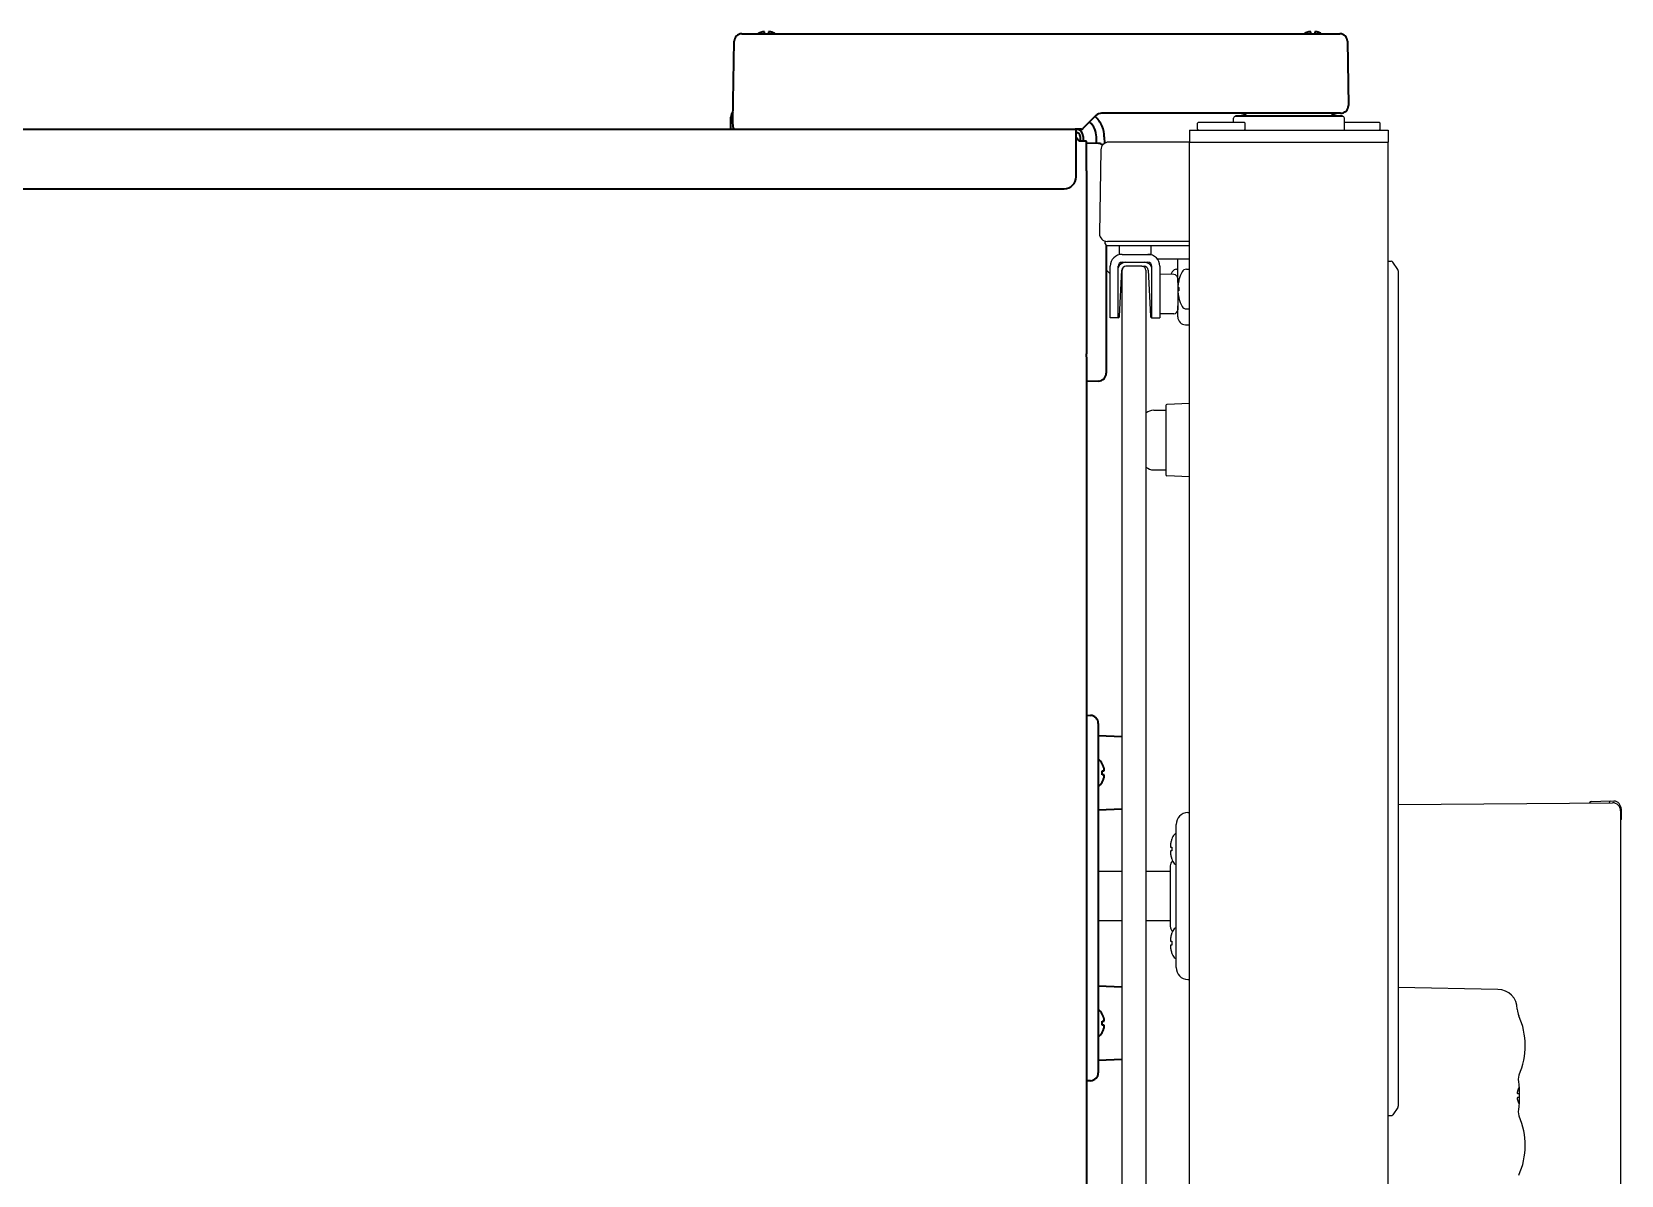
# Model space of a CAD drawing. Extents: x 6336 to 10269, y -393 to 2899.
# Drawn here: x 9868.6 to 10268.7, y 1520.3 to 1808 of the extents above; entities that cross this region are included whole.
import ezdxf

# ---------------------------------------------------------------- set-up
doc = ezdxf.new("R2010")
doc.units = 0
doc.header["$LTSCALE"] = 5
doc.layers.add('1', color=7, linetype='CONTINUOUS', true_color=0xffffff)
doc.layers.add('GEOM', color=7, linetype='CONTINUOUS')

msp = doc.modelspace()

# ---------------------------------------------------------------- linework, layer by layer
at = {"layer": '1', "color": 7, "linetype": 'Continuous', "lineweight": 35}
for p, q in [((10045.07, 1785.53), (10045.42, 1805.66)), ((10047.32, 1807.53), (10052.42, 1807.53)), ((10052.42, 1807.53), (10132.26, 1807.53)), ((10132.26, 1807.53), (10136.26, 1807.53)), ((10136.26, 1807.53), (10192.79, 1807.53)), ((10192.79, 1807.53), (10197.89, 1807.53)), ((10199.79, 1805.66), (10200.07, 1789.53)), ((10200.07, 1789.53), (10200.07, 1789.46)), ((10044.53, 1783.53), (10044.58, 1786.56)), ((10045.13, 1784.01), (10045.07, 1785.53)), ((10136.49, 1786.94), (10133.22, 1783.67)), ((10193.07, 1787.53), (10137.9, 1787.53)), ((10198.52, 1786.78), (10171.63, 1786.78)), ((10198.07, 1787.53), (10193.07, 1787.53)), ((9482.07, 1783.53), (10131.29, 1783.53)), ((10132.87, 1783.53), (10131.29, 1783.53)), ((10131.47, 1781.63), (10131.47, 1783.53)), ((10131.47, 1771.52), (10131.47, 1781.63)), ((10132.47, 1781.73), (10132.47, 1780.53)), ((10133.27, 1781.73), (10133.27, 1780.53)), ((10136.6, 1779.94), (10136.59, 1781.59)), ((10138.59, 1781.59), (10138.6, 1779.93)), ((10134.07, 1780.53), (10132.27, 1780.53)), ((10134.07, 1773.87), (10134.07, 1780.53)), ((10137.14, 1779.92), (10134.07, 1780.03)), ((10134.07, 1773.03), (10134.07, 1773.87)), ((10134.07, 1773.03), (10134.07, 1727.02)), ((9485.07, 1768.53), (10128.47, 1768.53)), ((10139.07, 1754.31), (10139.07, 1727.13)), ((10134.07, 1726.23), (10134.07, 1727.02)), ((10134.07, 1726.19), (10134.07, 1374.13)), ((10139.07, 1727.13), (10139.07, 1722.13)), ((10137.14, 1720.13), (10134.07, 1720.03)), ((10134.07, 1636.03), (10135.14, 1635.99)), ((10137.07, 1633.99), (10137.07, 1628.99)), ((10143.07, 1630.6), (10137.07, 1630.86)), ((10137.07, 1628.99), (10137.07, 1551.06)), ((10138.02, 1623.83), (10138.05, 1623.83)), ((10138.05, 1619.23), (10138.02, 1619.23)), ((10137.07, 1612.19), (10143.07, 1612.45)), ((10143.07, 1567.6), (10137.07, 1567.86)), ((10138.02, 1560.83), (10138.05, 1560.83)), ((10138.05, 1556.23), (10138.02, 1556.23)), ((10137.07, 1551.06), (10137.07, 1546.06)), ((10137.07, 1549.19), (10143.07, 1549.45)), ((10135.14, 1544.06), (10134.07, 1544.03))]:
    msp.add_line(p, q, dxfattribs=at)
for centre, radius, start, end in [((10047.32, 1805.63), 1.9, 90, 179), ((10197.89, 1805.63), 1.9, 1, 90), ((10198.07, 1789.53), 2, 270, 358), ((10046.58, 1786.53), 2, 137.2242, 179), ((10131.59, 1781.56), 5, 23.1679, 48.9128), ((10131.59, 1781.53), 7, 23.2513, 47.9962), ((10137.9, 1785.53), 2, 90, 135), ((10172.62, 1784.53), 3, 48.59, 90), ((10197.52, 1784.53), 3, 90, 131.41), ((10045.63, 1784.03), 0.5, 182, 270), ((10131.47, 1781.73), 1.8, 0, 90), ((10131.47, 1781.73), 1, 0, 90), ((10132.87, 1784.03), 0.5, 270, 315), ((10131.59, 1781.54), 5, 0.5, 23.3516), ((10131.59, 1781.53), 7, 0.5, 23.2513), ((10137.07, 1777.92), 2, 55.6644, 88), ((10137.07, 1722.13), 2, 272, 0), ((10135.07, 1633.99), 2, 0, 88), ((10133.95, 1621.33), 4.8, 31.3459, 49.4581), ((10134.27, 1621.53), 3.78, 0.0035, 7.6041), ((10134.27, 1621.53), 3.78, 352.3959, 359.9965), ((10133.95, 1621.73), 4.8, 310.5418, 328.6074), ((10133.95, 1558.33), 4.8, 31.3459, 49.4581), ((10134.27, 1558.53), 3.78, 0.0035, 7.6041), ((10134.27, 1558.53), 3.78, 352.3959, 359.9965), ((10133.95, 1558.73), 4.8, 310.5418, 328.6074), ((10135.07, 1546.06), 2, 272, 0)]:
    msp.add_arc(centre, radius, start, end, dxfattribs=at)
msp.add_ellipse((10128.47, 1771.52), major_axis=(3, 0), ratio=0.99863, start_param=4.712389, end_param=6.283185, dxfattribs=at)
for points, knots in [([(10052.57, 1808.02), (10052.52, 1808.01), (10052.41, 1807.98), (10052.25, 1807.93), (10052.09, 1807.87), (10051.93, 1807.81), (10051.78, 1807.74), (10051.63, 1807.67), (10051.49, 1807.6), (10051.4, 1807.54), (10051.36, 1807.53)], [0, 0, 0, 0, 0.125, 0.25, 0.375, 0.5, 0.625, 0.75, 0.875, 0.9389459, 0.9389459, 0.9389459, 0.9389459]), ([(10053.07, 1807.53), (10053.07, 1807.63), (10053.07, 1807.72), (10053.07, 1807.84), (10053.07, 1807.88), (10053.07, 1807.96), (10053.07, 1807.99), (10053.07, 1808.02)], [0, 0, 0, 0, 0.457375, 0.457375, 0.728688, 0.728688, 1, 1, 1, 1]), ([(10054.07, 1808.02), (10054.07, 1808.01), (10054.07, 1807.98), (10054.07, 1807.93), (10054.07, 1807.87), (10054.07, 1807.81), (10054.07, 1807.74), (10054.07, 1807.67), (10054.07, 1807.6), (10054.07, 1807.54), (10054.07, 1807.53)], [0, 0, 0, 0, 0.125, 0.25, 0.375, 0.5, 0.625, 0.75, 0.875, 0.9389459, 0.9389459, 0.9389459, 0.9389459]), ([(10055.78, 1807.53), (10055.6, 1807.63), (10055.43, 1807.72), (10055.14, 1807.84), (10055.03, 1807.88), (10054.8, 1807.96), (10054.69, 1807.99), (10054.57, 1808.02)], [0, 0, 0, 0, 0.457379, 0.457379, 0.728689, 0.728689, 1, 1, 1, 1]), ([(10190.07, 1808.02), (10190.02, 1808.01), (10189.91, 1807.98), (10189.75, 1807.93), (10189.59, 1807.87), (10189.43, 1807.81), (10189.28, 1807.74), (10189.13, 1807.67), (10188.99, 1807.6), (10188.9, 1807.55), (10188.88, 1807.53)], [0, 0, 0, 0, 0.134116, 0.268232, 0.402347, 0.536463, 0.670579, 0.804695, 0.938811, 1, 1, 1, 1]), ([(10190.57, 1807.53), (10190.57, 1807.63), (10190.57, 1807.72), (10190.57, 1807.84), (10190.57, 1807.88), (10190.57, 1807.96), (10190.57, 1807.99), (10190.57, 1808.02)], [0, 0, 0, 0, 0.457375, 0.457375, 0.728688, 0.728688, 1, 1, 1, 1]), ([(10191.57, 1808.02), (10191.57, 1808.01), (10191.57, 1807.98), (10191.57, 1807.93), (10191.57, 1807.87), (10191.57, 1807.81), (10191.57, 1807.74), (10191.57, 1807.67), (10191.57, 1807.6), (10191.57, 1807.54), (10191.57, 1807.53)], [0, 0, 0, 0, 0.125, 0.25, 0.375, 0.5, 0.625, 0.75, 0.875, 0.9389459, 0.9389459, 0.9389459, 0.9389459]), ([(10193.28, 1807.53), (10193.11, 1807.63), (10192.93, 1807.72), (10192.64, 1807.84), (10192.53, 1807.88), (10192.3, 1807.96), (10192.19, 1807.99), (10192.07, 1808.02)], [0.0751605, 0.0751605, 0.0751605, 0.0751605, 0.5, 0.5, 0.75, 0.75, 1, 1, 1, 1]), ([(10132.27, 1780.53), (10132.19, 1780.64), (10132.11, 1780.76), (10131.94, 1780.99), (10131.86, 1781.11), (10131.69, 1781.32), (10131.61, 1781.43), (10131.5, 1781.56), (10131.47, 1781.59), (10131.44, 1781.62)], [0, 0, 0, 0, 0.300967, 0.300967, 0.601933, 0.601933, 0.9029, 0.9029, 1, 1, 1, 1]), ([(10138.02, 1622.03), (10138.14, 1622.03), (10138.25, 1622.03), (10138.39, 1622.03), (10138.43, 1622.03), (10138.51, 1622.03), (10138.54, 1622.03), (10138.57, 1622.03)], [0, 0, 0, 0, 0.5, 0.5, 0.75, 0.75, 1, 1, 1, 1]), ([(10138.02, 1619.23), (10138.14, 1619.43), (10138.25, 1619.64), (10138.39, 1619.96), (10138.43, 1620.07), (10138.51, 1620.3), (10138.54, 1620.41), (10138.57, 1620.53)], [0, 0, 0, 0, 0.5, 0.5, 0.75, 0.75, 1, 1, 1, 1]), ([(10138.02, 1559.03), (10138.14, 1559.03), (10138.25, 1559.03), (10138.39, 1559.03), (10138.43, 1559.03), (10138.51, 1559.03), (10138.54, 1559.03), (10138.57, 1559.03)], [0, 0, 0, 0, 0.5, 0.5, 0.75, 0.75, 1, 1, 1, 1]), ([(10138.02, 1556.23), (10138.14, 1556.43), (10138.25, 1556.64), (10138.39, 1556.96), (10138.43, 1557.07), (10138.51, 1557.3), (10138.54, 1557.41), (10138.57, 1557.53)], [0, 0, 0, 0, 0.5, 0.5, 0.75, 0.75, 1, 1, 1, 1])]:
    msp.add_open_spline(points, degree=3, knots=knots, dxfattribs=at)
for points in [[(10053.07, 1808.02), (10053.05, 1808.02), (10053, 1808.03), (10052.93, 1808.04), (10052.86, 1808.04), (10052.79, 1808.04), (10052.72, 1808.04), (10052.64, 1808.03), (10052.6, 1808.02), (10052.57, 1808.02)], [(10054.57, 1808.02), (10054.55, 1808.03), (10054.5, 1808.03), (10054.42, 1808.04), (10054.35, 1808.04), (10054.28, 1808.04), (10054.21, 1808.04), (10054.14, 1808.03), (10054.1, 1808.02), (10054.07, 1808.02)], [(10190.57, 1808.02), (10190.55, 1808.02), (10190.5, 1808.03), (10190.43, 1808.04), (10190.36, 1808.04), (10190.29, 1808.04), (10190.22, 1808.04), (10190.14, 1808.03), (10190.1, 1808.02), (10190.07, 1808.02)], [(10192.07, 1808.02), (10192.05, 1808.03), (10192, 1808.03), (10191.92, 1808.04), (10191.85, 1808.04), (10191.78, 1808.04), (10191.71, 1808.04), (10191.64, 1808.03), (10191.6, 1808.02), (10191.57, 1808.02)], [(10138.57, 1622.53), (10138.55, 1622.58), (10138.53, 1622.69), (10138.47, 1622.85), (10138.42, 1623.01), (10138.36, 1623.16), (10138.29, 1623.32), (10138.22, 1623.47), (10138.13, 1623.64), (10138.06, 1623.76), (10138.02, 1623.83)], [(10138.57, 1621.03), (10138.55, 1621.03), (10138.53, 1621.03), (10138.47, 1621.03), (10138.42, 1621.03), (10138.36, 1621.03), (10138.29, 1621.03), (10138.22, 1621.03), (10138.13, 1621.03), (10138.06, 1621.03), (10138.02, 1621.03)], [(10138.57, 1622.03), (10138.57, 1622.05), (10138.58, 1622.1), (10138.58, 1622.17), (10138.58, 1622.24), (10138.58, 1622.31), (10138.58, 1622.38), (10138.58, 1622.45), (10138.57, 1622.5), (10138.57, 1622.53)], [(10138.57, 1620.53), (10138.57, 1620.55), (10138.58, 1620.6), (10138.58, 1620.68), (10138.58, 1620.75), (10138.58, 1620.82), (10138.58, 1620.89), (10138.58, 1620.96), (10138.57, 1621), (10138.57, 1621.03)], [(10138.57, 1559.53), (10138.55, 1559.58), (10138.53, 1559.69), (10138.47, 1559.85), (10138.42, 1560.01), (10138.36, 1560.16), (10138.29, 1560.32), (10138.22, 1560.47), (10138.13, 1560.64), (10138.06, 1560.76), (10138.02, 1560.83)], [(10138.57, 1558.03), (10138.55, 1558.03), (10138.53, 1558.03), (10138.47, 1558.03), (10138.42, 1558.03), (10138.36, 1558.03), (10138.29, 1558.03), (10138.22, 1558.03), (10138.13, 1558.03), (10138.06, 1558.03), (10138.02, 1558.03)], [(10138.57, 1559.03), (10138.57, 1559.05), (10138.58, 1559.1), (10138.58, 1559.17), (10138.58, 1559.24), (10138.58, 1559.31), (10138.58, 1559.38), (10138.58, 1559.45), (10138.57, 1559.5), (10138.57, 1559.53)], [(10138.57, 1557.53), (10138.57, 1557.55), (10138.58, 1557.6), (10138.58, 1557.68), (10138.58, 1557.75), (10138.58, 1557.82), (10138.58, 1557.89), (10138.58, 1557.96), (10138.57, 1558), (10138.57, 1558.03)]]:
    msp.add_open_spline(points, degree=3, dxfattribs=at)
at = {"layer": 'GEOM', "color": 7, "linetype": 'Continuous'}
for p, q in [((10162.32, 1785.28), (10162.07, 1785.03)), ((10162.07, 1783.53), (10162.07, 1785.03)), ((10162.32, 1785.28), (10173.82, 1785.28)), ((10171.11, 1785.28), (10171.13, 1786.28)), ((10171.63, 1786.78), (10198.52, 1786.78)), ((10173.82, 1785.28), (10174.07, 1785.03)), ((10174.07, 1783.53), (10174.07, 1785.03)), ((10199.07, 1783.28), (10199.02, 1786.28)), ((10199.04, 1785.28), (10207.82, 1785.28)), ((10207.82, 1785.28), (10208.07, 1785.03)), ((10208.07, 1783.53), (10208.07, 1785.03)), ((10160.07, 1783.28), (10160.07, 1780.28)), ((10160.07, 1783.28), (10210.07, 1783.28)), ((10162.2, 1783.4), (10162.07, 1783.53)), ((10173.82, 1783.28), (10174.07, 1783.53)), ((10207.82, 1783.28), (10208.07, 1783.53)), ((10210.07, 1783.28), (10210.07, 1780.28)), ((10137.72, 1778.31), (10137.36, 1757.31)), ((10139.71, 1780.28), (10139.67, 1780.28)), ((10139.74, 1780.28), (10139.7, 1780.28)), ((10139.73, 1780.28), (10139.71, 1780.28)), ((10139.73, 1780.28), (10139.73, 1780.28)), ((10139.73, 1780.28), (10139.73, 1780.28)), ((10139.74, 1780.28), (10139.73, 1780.28)), ((10139.75, 1780.28), (10139.74, 1780.28)), ((10160.07, 1780.28), (10139.75, 1780.28)), ((10139.75, 1780.28), (10139.75, 1780.28)), ((10160.07, 1400.78), (10160.07, 1780.28)), ((10160.07, 1780.28), (10210.07, 1780.28)), ((10210.07, 1400.78), (10210.07, 1780.28)), ((10137.36, 1757.31), (10137.36, 1757.24)), ((10138.82, 1754.68), (10138.82, 1755.07)), ((10139.22, 1754.28), (10160.07, 1754.28)), ((10160.07, 1755.28), (10139.36, 1755.28)), ((10142.32, 1754.28), (10142.32, 1752.03)), ((10150.32, 1754.28), (10150.32, 1752.03)), ((10140.07, 1736.03), (10140.07, 1749.03)), ((10142.07, 1736.03), (10142.07, 1749.03)), ((10143.07, 1752.03), (10142.32, 1752.03)), ((10142.92, 1749.72), (10142.92, 1750.01)), ((10143.07, 1752.03), (10149.57, 1752.03)), ((10143.07, 1750.03), (10149.57, 1750.03)), ((10148.07, 1749.03), (10144.07, 1749.03)), ((10148.07, 1749.03), (10148.62, 1749.03)), ((10149.57, 1752.03), (10150.32, 1752.03)), ((10150.57, 1736.03), (10150.57, 1749.03)), ((10160.07, 1750.78), (10152.01, 1750.78)), ((10152.57, 1749.03), (10152.57, 1736.03)), ((10157.07, 1744.97), (10157.07, 1750.78)), ((10210.07, 1750.28), (10210.81, 1750.28)), ((10212.49, 1748.2), (10211.22, 1750.06)), ((10139.07, 1748.13), (10140.07, 1747.13)), ((10142.42, 1736.5), (10143.02, 1748.08)), ((10143.07, 1447.25), (10143.07, 1748.03)), ((10149.07, 1748.03), (10149.07, 1431.03)), ((10149.62, 1748.08), (10150.23, 1736.5)), ((10156.09, 1746.96), (10152.57, 1747.03)), ((10156.78, 1748.28), (10157.07, 1748.28)), ((10157.07, 1745.96), (10157.07, 1738.09)), ((10157.37, 1745.58), (10157.38, 1745.58)), ((10159.28, 1748.28), (10160.07, 1748.28)), ((10212.57, 1747.92), (10212.57, 1537.63)), ((10157.13, 1742.7), (10157.11, 1742.68)), ((10157.38, 1740.98), (10157.37, 1740.98)), ((10156.09, 1737.09), (10152.57, 1737.03)), ((10157.07, 1736.29), (10157.07, 1739.09)), ((10159.28, 1738.28), (10160.07, 1738.28)), ((10142.07, 1736.03), (10140.07, 1736.03)), ((10150.57, 1736.03), (10152.57, 1736.03)), ((10159.04, 1734.29), (10160.07, 1734.28)), ((10151.03, 1712.78), (10154.07, 1712.78)), ((10154.07, 1713.99), (10154.07, 1696.56)), ((10160.07, 1714.49), (10154.31, 1714.24)), ((10151.03, 1697.78), (10154.07, 1697.78)), ((10160.07, 1696.06), (10154.31, 1696.31)), ((10210.07, 1535.28), (10210.07, 1613.28)), ((10212.57, 1613.54), (10266.56, 1614.01)), ((10261.21, 1614.36), (10265.97, 1614.53)), ((10265.97, 1614.53), (10266.9, 1614.45)), ((10159.63, 1611.52), (10160.07, 1611.52)), ((10268.57, 1612.01), (10268.57, 1438.53)), ((10268.72, 1612.45), (10268.72, 1609.82)), ((10155.56, 1604.87), (10155.58, 1604.87)), ((10156.67, 1572.53), (10156.67, 1608.52)), ((10155.23, 1602.87), (10155.58, 1602.87)), ((10155.58, 1601.87), (10155.23, 1601.87)), ((10143.07, 1596.73), (10137.07, 1596.73)), ((10155.17, 1596.73), (10149.07, 1596.73)), ((10155.17, 1598.13), (10155.17, 1582.92)), ((10155.58, 1599.87), (10155.56, 1599.87)), ((10143.07, 1584.33), (10137.07, 1584.33)), ((10155.17, 1584.33), (10149.07, 1584.33)), ((10155.56, 1581.18), (10155.58, 1581.18)), ((10155.23, 1579.18), (10155.58, 1579.18)), ((10155.58, 1578.18), (10155.23, 1578.18)), ((10155.58, 1576.18), (10155.56, 1576.18)), ((10159.63, 1569.53), (10160.07, 1569.53)), ((10237.66, 1567.05), (10212.57, 1567.49)), ((10242.95, 1545.38), (10242.94, 1545.34)), ((10242.94, 1545.34), (10242.94, 1545.33)), ((10242.98, 1545.44), (10242.95, 1545.38)), ((10242.98, 1545.45), (10242.97, 1545.44)), ((10243.01, 1545.53), (10242.98, 1545.47)), ((10242.98, 1545.47), (10242.98, 1545.44)), ((10242.58, 1540.83), (10243.07, 1540.83)), ((10242.83, 1543.8), (10242.83, 1543.8)), ((10242.99, 1542.38), (10242.98, 1542.37)), ((10242.99, 1542.38), (10242.98, 1542.37)), ((10243.07, 1540.83), (10243.07, 1540.33)), ((10212.49, 1537.35), (10211.22, 1535.49)), ((10243.07, 1539.83), (10242.58, 1539.83)), ((10242.83, 1536.85), (10242.83, 1536.85)), ((10242.98, 1538.28), (10242.99, 1538.27)), ((10242.98, 1538.28), (10242.99, 1538.27)), ((10210.07, 1535.28), (10210.81, 1535.28)), ((10242.94, 1535.32), (10242.98, 1535.18)), ((10242.98, 1535.2), (10242.98, 1535.18)), ((10243.01, 1535.12), (10242.98, 1535.18))]:
    msp.add_line(p, q, dxfattribs=at)
for points in [[(10138.58, 1755.43), (10138.72, 1755.33), (10138.81, 1755.17), (10138.82, 1755.07)], [(10242.57, 1562.04), (10242.6, 1561.59), (10242.76, 1560.83), (10242.94, 1560.37)], [(10242.94, 1545.33), (10242.86, 1545.04), (10242.79, 1544.4), (10242.83, 1543.8)], [(10242.83, 1543.8), (10242.92, 1543.14), (10243.02, 1542.09), (10243.07, 1540.94), (10243.07, 1539.75), (10243.02, 1538.59), (10242.92, 1537.54), (10242.83, 1536.85)], [(10242.92, 1543.13), (10242.92, 1543.11), (10242.96, 1542.64)], [(10242.83, 1536.85), (10242.79, 1536.28), (10242.86, 1535.63), (10242.94, 1535.32)], [(10242.86, 1535.62), (10242.86, 1535.61), (10242.94, 1535.32)]]:
    msp.add_lwpolyline(points, dxfattribs=at)
for centre, radius, start, end in [((10171.63, 1786.28), 0.5, 90, 179), ((10198.52, 1786.28), 0.5, 1, 90), ((10139.72, 1778.28), 2, 90, 179), ((10139.36, 1757.28), 2, 181, 270), ((10139.22, 1754.68), 0.4, 180, 270), ((10143.07, 1749.03), 3, 90, 180), ((10143.07, 1749.03), 1, 90, 180), ((10143.97, 1748.03), 2, 90, 162.246), ((10144.02, 1748.03), 1, 94.4761, 177), ((10144.07, 1748.03), 1, 90, 180), ((10148.07, 1748.03), 1, 0, 90), ((10148.62, 1748.03), 1, 3, 90), ((10148.67, 1748.03), 2, 17.754, 90), ((10149.57, 1749.03), 3, 0, 90), ((10149.57, 1749.03), 1, 0, 90), ((10210.81, 1749.78), 0.5, 34.2869, 90), ((10163.66, 1743.28), 9.08, 151.3979, 155.8977), ((10156.78, 1747.03), 1.25, 90, 151.3979), ((10156.07, 1745.96), 1, 0, 89), ((10166.05, 1743.35), 8.95, 167.3743, 175.8008), ((10166.04, 1743.35), 8.95, 165.6057, 167.3692), ((10166.16, 1743.28), 9.08, 151.3979, 165.3324), ((10159.28, 1747.03), 1.25, 90, 151.3979), ((10212.07, 1747.92), 0.5, 0, 34.2869), ((10166.03, 1743.35), 8.94, 175.8071, 176.6497), ((10166.03, 1743.2), 8.94, 183.3503, 184.1929), ((10166.05, 1743.2), 8.95, 184.1992, 192.6256), ((10166.04, 1743.2), 8.95, 192.6308, 194.3943), ((10166.16, 1743.28), 8.79, 177.391, 182.609), ((10166.16, 1743.28), 9.08, 194.6676, 208.6021), ((10156.07, 1738.09), 1, 271, 360), ((10159.28, 1739.53), 1.25, 208.6021, 270), ((10141.92, 1736.53), 0.5, 287.6366, 357), ((10150.73, 1736.53), 0.5, 183, 252.3634), ((10159.07, 1736.29), 2, 180, 269), ((10151.03, 1709.78), 3, 90, 130.7412), ((10154.32, 1713.99), 0.25, 92.5, 180), ((10151.03, 1700.78), 3, 229.2588, 270), ((10154.32, 1696.56), 0.25, 180, 267.5), ((10261.22, 1613.86), 0.5, 92, 167.7836), ((10266.57, 1612.01), 2, 0, 90.5), ((10266.72, 1612.45), 2, 0, 85), ((10159.67, 1608.52), 3, 90.75, 180), ((10268.47, 1609.82), 0.25, 294.0393, 0), ((10162.2, 1602.56), 7.01, 162.3052, 163.8619), ((10162.19, 1602.56), 7.01, 160.741, 162.3051), ((10162.17, 1602.57), 7, 155.2801, 160.8179), ((10157.18, 1604.87), 1.5, 109.7942, 155.2801), ((10162.38, 1602.53), 7.19, 171.7035, 173.2535), ((10159.41, 1603.12), 4.18, 176.6155, 177.6498), ((10159.45, 1603.12), 4.22, 177.6487, 178.0514), ((10159.47, 1603.12), 4.24, 178.0516, 178.6363), ((10159.49, 1603.12), 4.26, 178.6361, 179.1077), ((10159.5, 1603.12), 4.27, 179.1077, 179.5933), ((10159.51, 1603.12), 4.28, 179.5932, 180.1029), ((10159.5, 1603.12), 4.28, 180.1029, 180.536), ((10159.5, 1603.12), 4.27, 180.5359, 181.091), ((10159.48, 1603.12), 4.26, 181.0911, 181.477), ((10159.46, 1603.12), 4.24, 181.4767, 182.1153), ((10159.44, 1603.12), 4.21, 182.1156, 182.4248), ((10159.4, 1603.12), 4.18, 182.4238, 183.3847), ((10159.4, 1601.62), 4.18, 176.6153, 177.5762), ((10159.44, 1601.62), 4.21, 177.5752, 177.8843), ((10159.46, 1601.62), 4.24, 177.8846, 178.5233), ((10159.48, 1601.62), 4.26, 178.523, 178.9089), ((10159.5, 1601.62), 4.27, 178.909, 179.4642), ((10159.51, 1601.62), 4.28, 179.464, 180.4068), ((10159.5, 1601.62), 4.27, 180.4067, 180.8922), ((10159.49, 1601.62), 4.26, 180.8923, 181.3639), ((10159.47, 1601.62), 4.24, 181.3637, 181.9484), ((10159.45, 1601.62), 4.22, 181.9486, 182.3513), ((10159.41, 1601.62), 4.18, 182.3502, 183.3845), ((10162.38, 1602.22), 7.19, 186.7465, 188.2965), ((10162.32, 1602.53), 7.14, 171.146, 171.7019), ((10162.32, 1602.21), 7.14, 188.2981, 188.854), ((10162.29, 1602.54), 7.11, 170.1319, 171.1462), ((10162.29, 1602.2), 7.11, 188.8538, 189.8681), ((10162.27, 1602.54), 7.09, 169.4086, 170.1316), ((10162.27, 1602.2), 7.09, 189.8684, 190.5914), ((10162.25, 1602.54), 7.07, 168.5546, 169.4087), ((10162.25, 1602.2), 7.07, 190.5913, 191.4454), ((10162.24, 1602.55), 7.05, 167.713, 168.5545), ((10162.24, 1602.19), 7.05, 191.4455, 192.287), ((10162.23, 1602.55), 7.04, 166.9813, 167.713), ((10162.23, 1602.19), 7.04, 192.287, 193.0187), ((10162.22, 1602.55), 7.04, 165.9864, 166.9813), ((10162.21, 1602.55), 7.03, 165.4184, 165.9863), ((10162.21, 1602.55), 7.02, 164.1457, 165.4184), ((10162.2, 1602.56), 7.02, 163.8618, 164.1456), ((10162.74, 1602.37), 7.17, 176.0052, 183.9948), ((10156.67, 1598.13), 1.5, 126.7304, 180), ((10162.22, 1602.19), 7.04, 193.0187, 194.0136), ((10162.21, 1602.19), 7.03, 194.0137, 194.5816), ((10162.21, 1602.19), 7.02, 194.5816, 195.8543), ((10162.2, 1602.18), 7.02, 195.8544, 196.1382), ((10162.2, 1602.18), 7.01, 196.1381, 197.6948), ((10162.19, 1602.18), 7.01, 197.6949, 199.259), ((10162.17, 1602.17), 7, 199.1821, 204.7199), ((10157.18, 1599.87), 1.5, 204.7199, 250.2058), ((10156.67, 1582.92), 1.5, 180, 233.2696), ((10162.21, 1578.87), 7.03, 165.4184, 165.9863), ((10162.21, 1578.87), 7.02, 164.1457, 165.4184), ((10162.2, 1578.87), 7.02, 163.8618, 164.1456), ((10162.2, 1578.87), 7.01, 162.3052, 163.8619), ((10162.19, 1578.87), 7.01, 160.741, 162.3051), ((10162.17, 1578.88), 7, 155.2801, 160.8179), ((10157.18, 1581.18), 1.5, 109.7942, 155.2801), ((10162.38, 1578.84), 7.19, 171.7035, 173.2535), ((10159.41, 1579.44), 4.18, 176.6155, 177.6498), ((10159.45, 1579.43), 4.22, 177.6487, 178.0514), ((10159.47, 1579.43), 4.24, 178.0516, 178.6363), ((10159.49, 1579.43), 4.26, 178.6361, 179.1077), ((10159.5, 1579.43), 4.27, 179.1077, 179.5933), ((10159.51, 1579.43), 4.28, 179.5932, 180.1029), ((10159.5, 1579.43), 4.28, 180.1029, 180.536), ((10159.5, 1579.43), 4.27, 180.5359, 181.091), ((10159.48, 1579.43), 4.26, 181.0911, 181.477), ((10159.46, 1579.43), 4.24, 181.4767, 182.1153), ((10159.44, 1579.43), 4.21, 182.1156, 182.4248), ((10159.4, 1579.43), 4.18, 182.4238, 183.3847), ((10159.4, 1577.94), 4.18, 176.6153, 177.5762), ((10159.44, 1577.93), 4.21, 177.5752, 177.8843), ((10159.46, 1577.93), 4.24, 177.8846, 178.5233), ((10159.48, 1577.93), 4.26, 178.523, 178.9089), ((10159.5, 1577.93), 4.27, 178.909, 179.4642), ((10159.51, 1577.93), 4.28, 179.464, 180.4068), ((10159.5, 1577.93), 4.27, 180.4067, 180.8922), ((10159.49, 1577.93), 4.26, 180.8923, 181.3639), ((10159.47, 1577.93), 4.24, 181.3637, 181.9484), ((10159.45, 1577.93), 4.22, 181.9486, 182.3513), ((10159.41, 1577.93), 4.18, 182.3502, 183.3845), ((10162.38, 1578.53), 7.19, 186.7465, 188.2965), ((10162.32, 1578.85), 7.14, 171.146, 171.7019), ((10162.32, 1578.52), 7.14, 188.2981, 188.854), ((10162.29, 1578.85), 7.11, 170.1319, 171.1462), ((10162.29, 1578.52), 7.11, 188.8538, 189.8681), ((10162.27, 1578.85), 7.09, 169.4086, 170.1316), ((10162.27, 1578.51), 7.09, 189.8684, 190.5914), ((10162.25, 1578.86), 7.07, 168.5546, 169.4087), ((10162.25, 1578.51), 7.07, 190.5913, 191.4454), ((10162.24, 1578.86), 7.05, 167.713, 168.5545), ((10162.24, 1578.5), 7.05, 191.4455, 192.287), ((10162.23, 1578.86), 7.04, 166.9813, 167.713), ((10162.23, 1578.5), 7.04, 192.287, 193.0187), ((10162.22, 1578.86), 7.04, 165.9864, 166.9813), ((10162.22, 1578.5), 7.04, 193.0187, 194.0136), ((10162.21, 1578.5), 7.03, 194.0137, 194.5816), ((10162.21, 1578.5), 7.02, 194.5816, 195.8543), ((10162.74, 1578.68), 7.17, 176.0052, 183.9948), ((10162.2, 1578.5), 7.02, 195.8544, 196.1382), ((10162.2, 1578.49), 7.01, 196.1381, 197.6948), ((10162.19, 1578.49), 7.01, 197.6949, 199.259), ((10162.17, 1578.48), 7, 199.1821, 204.7199), ((10157.18, 1576.18), 1.5, 204.7199, 250.2058), ((10159.67, 1572.53), 3, 180, 269.25), ((10237.57, 1562.05), 5, 0, 89), ((10226.57, 1552.88), 18, 335.914, 24.6201), ((10232.56, 1548.65), 10.9, 342.3009, 342.491), ((10244.53, 1541.08), 1.97, 175.714, 176.9766), ((10244.52, 1541.08), 1.96, 176.9771, 178.0037), ((10244.51, 1541.08), 1.95, 178.0037, 179.0738), ((10244.51, 1541.08), 1.95, 179.0741, 180.1995), ((10244.51, 1541.08), 1.95, 180.1995, 181.1541), ((10244.52, 1541.08), 1.95, 181.1545, 182.3767), ((10244.52, 1541.08), 1.96, 182.3765, 183.2159), ((10244.53, 1541.08), 1.97, 183.2167, 184.6016), ((10244.57, 1541.07), 2.01, 172.7256, 174.8598), ((10244.54, 1541.07), 1.98, 174.8627, 175.7144), ((10244.55, 1541.08), 1.98, 184.6009, 185.2558), ((10244.57, 1541.08), 2.01, 185.2585, 187.2741), ((10247.07, 1540.18), 4.64, 163.6036, 165.6824), ((10247.1, 1540.17), 4.67, 162.6228, 163.6051), ((10247.12, 1540.17), 4.68, 161.535, 162.6227), ((10247.13, 1540.16), 4.7, 159.4813, 161.5344), ((10247.14, 1540.16), 4.72, 158.9977, 159.4819), ((10247.15, 1540.15), 4.72, 157.4524, 158.9975), ((10247.16, 1540.15), 4.73, 156.6826, 157.4526), ((10247.16, 1540.15), 4.73, 155.4278, 156.6825), ((10247.17, 1540.15), 4.74, 154.4598, 155.4278), ((10247.17, 1540.14), 4.74, 153.3188, 154.4598), ((10247.17, 1540.14), 4.75, 151.9926, 153.3187), ((10212.07, 1537.63), 0.5, 325.7131, 0), ((10244.53, 1539.58), 1.97, 175.3984, 176.7833), ((10244.52, 1539.58), 1.96, 176.7841, 177.6235), ((10244.52, 1539.58), 1.96, 177.6234, 178.8455), ((10244.51, 1539.58), 1.95, 178.8459, 180.9258), ((10244.51, 1539.58), 1.95, 180.9261, 181.9964), ((10244.52, 1539.58), 1.96, 181.9964, 183.0228), ((10244.53, 1539.58), 1.97, 183.0233, 184.286), ((10244.57, 1539.57), 2.01, 172.7259, 174.7415), ((10244.55, 1539.57), 1.98, 174.7442, 175.3991), ((10244.54, 1539.58), 1.98, 184.2856, 185.1372), ((10244.57, 1539.58), 2.01, 185.1401, 187.2744), ((10247.07, 1540.47), 4.64, 194.3176, 196.3964), ((10247.1, 1540.48), 4.67, 196.3949, 197.3772), ((10247.12, 1540.49), 4.68, 197.3773, 198.465), ((10247.13, 1540.49), 4.7, 198.4656, 200.5187), ((10247.14, 1540.5), 4.72, 200.5181, 201.0023), ((10247.15, 1540.5), 4.72, 201.0025, 202.5476), ((10247.16, 1540.5), 4.73, 202.5474, 203.3174), ((10247.16, 1540.5), 4.73, 203.3175, 204.5722), ((10247.17, 1540.51), 4.74, 204.5722, 205.5402), ((10247.17, 1540.51), 4.74, 205.5402, 206.6812), ((10247.17, 1540.51), 4.75, 206.6813, 208.0074), ((10210.81, 1535.78), 0.5, 270, 325.7131), ((10226.57, 1527.78), 18, 335.3799, 24.086)]:
    msp.add_arc(centre, radius, start, end, dxfattribs=at)
msp.add_ellipse((10280.05, 1614.52), major_axis=(14.32, 0.5), ratio=0.034884, start_param=3.086547, end_param=3.140374, dxfattribs=at)
for points in [[(10157.11, 1743.88), (10157.12, 1743.87), (10157.12, 1743.86), (10157.13, 1743.85)], [(10157.13, 1743.85), (10157.19, 1743.77), (10157.29, 1743.72), (10157.38, 1743.68)]]:
    msp.add_open_spline(points, degree=3, dxfattribs=at)
for points, knots in [([(10157.38, 1742.88), (10157.35, 1742.86), (10157.26, 1742.82), (10157.17, 1742.76), (10157.13, 1742.7)], [0, 0, 0, 0, 0.314454, 1, 1, 1, 1]), ([(10265.74, 1614.05), (10265.8, 1614.08), (10265.87, 1614.19), (10265.91, 1614.36), (10265.94, 1614.45), (10265.96, 1614.53), (10265.97, 1614.53)], [0, 0, 0, 0, 0.369599, 0.693162, 0.912705, 1, 1, 1, 1]), ([(10242.94, 1535.31), (10242.95, 1535.3), (10242.96, 1535.27), (10242.97, 1535.23), (10242.98, 1535.2)], [0, 0, 0, 0, 0.323523, 1, 1, 1, 1])]:
    msp.add_open_spline(points, degree=3, knots=knots, dxfattribs=at)

doc.saveas('drawing.dxf')
